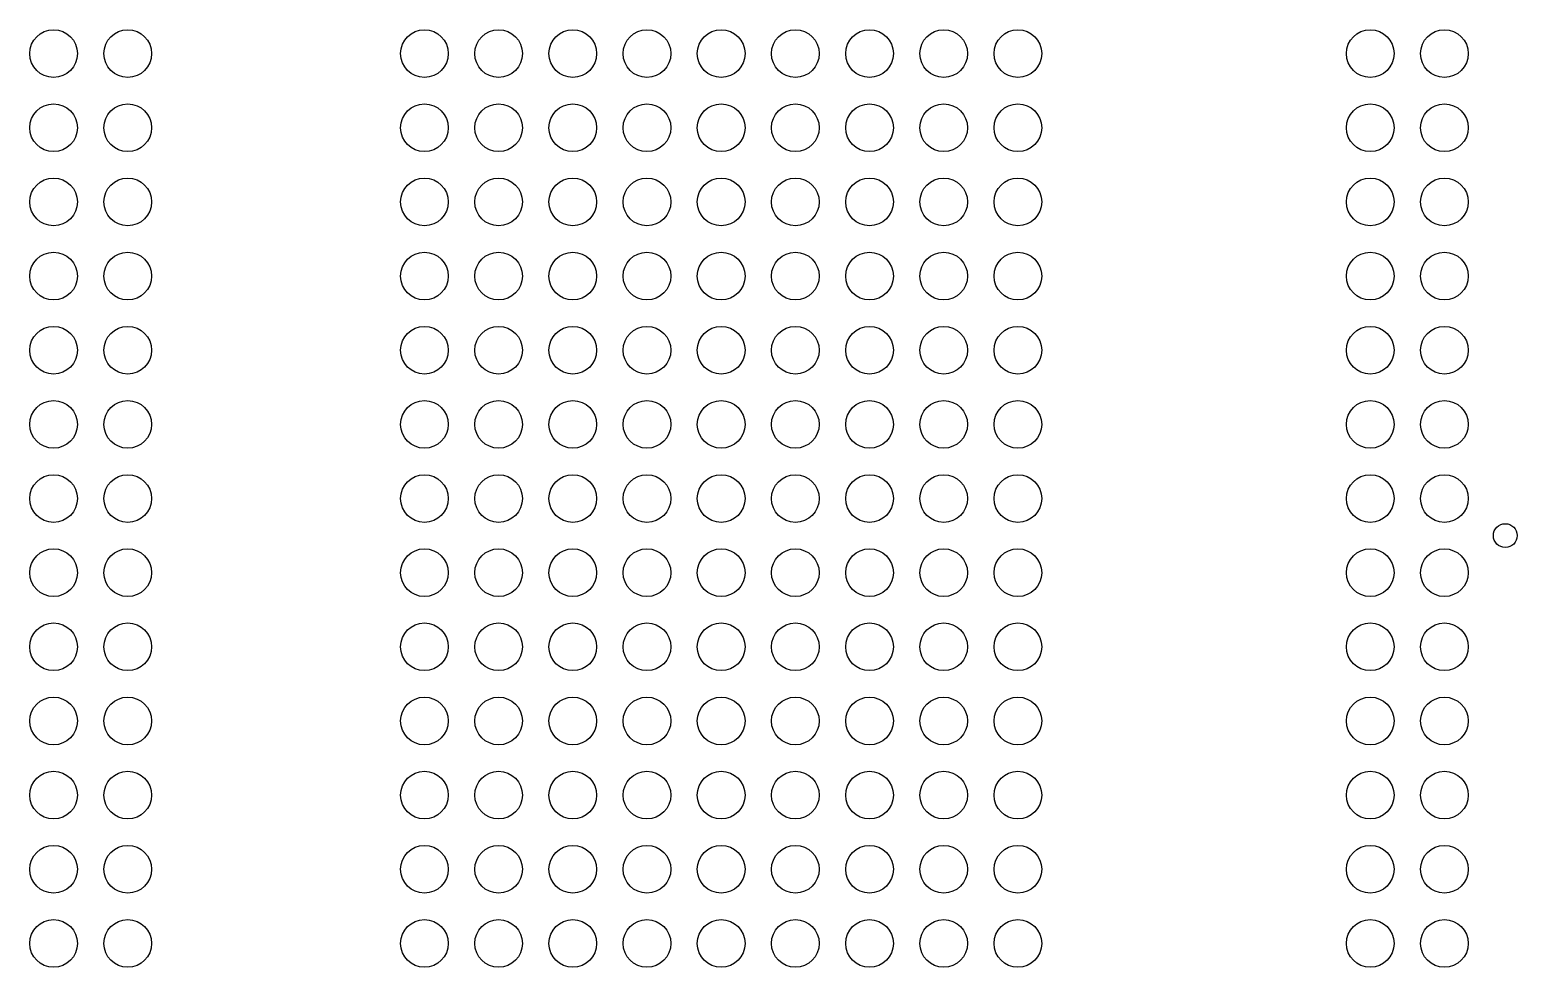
# Model space of a CAD drawing. Header units: millimetres. Extents: x -334 to 5010, y 1650 to 4941.
# Drawn here: x 2800.3 to 3081.1, y 4387.1 to 4564.1 of the extents above; entities that cross this region are included whole.
import ezdxf

# ---------------------------------------------------------------- set-up
doc = ezdxf.new("R2010")
doc.units = ezdxf.units.MM
doc.header["$LTSCALE"] = 438.9
doc.layers.get('0').update_dxf_attribs({"linetype": 'CONTINUOUS'})
doc.layers.add('ASSI', color=7, linetype='CONTINUOUS')

msp = doc.modelspace()

# ---------------------------------------------------------------- linework, layer by layer
at = {"linetype": 'Continuous'}
for centre in [(2888.8, 4559.62), (2902.8, 4559.62), (2916.8, 4559.62), (2930.8, 4559.62), (2944.8, 4559.62), (2958.8, 4559.62), (2972.8, 4559.62), (3053.3, 4559.62), (3067.3, 4559.62), (2804.8, 4545.62), (2874.8, 4545.62), (2888.8, 4545.62), (2902.8, 4545.62), (2916.8, 4545.62), (2930.8, 4545.62), (2944.8, 4545.62), (2958.8, 4545.62), (2972.8, 4545.62), (2986.8, 4545.62), (3053.3, 4545.62), (3067.3, 4545.62), (2804.8, 4531.62), (2818.8, 4531.62), (2874.8, 4531.62), (2888.8, 4531.62), (2902.8, 4531.62), (2916.8, 4531.62), (2930.8, 4531.62), (2944.8, 4531.62), (2958.8, 4531.62), (2972.8, 4531.62), (2986.8, 4531.62), (3053.3, 4531.62), (3067.3, 4531.62), (2804.8, 4517.62), (2818.8, 4517.62), (2874.8, 4517.62), (2888.8, 4517.62), (2902.8, 4517.62), (2916.8, 4517.62), (2930.8, 4517.62), (2944.8, 4517.62), (2958.8, 4517.62), (2972.8, 4517.62), (2986.8, 4517.62), (3053.3, 4517.62), (3067.3, 4517.62), (2804.8, 4503.62), (2818.8, 4503.62), (2874.8, 4503.62), (2888.8, 4503.62), (2902.8, 4503.62), (2916.8, 4503.62), (2930.8, 4503.62), (2944.8, 4503.62), (2958.8, 4503.62), (2972.8, 4503.62), (2986.8, 4503.62), (3053.3, 4503.62), (3067.3, 4503.62), (2804.8, 4489.62), (2818.8, 4489.62), (2874.8, 4489.62), (2888.8, 4489.62), (2902.8, 4489.62), (2916.8, 4489.62), (2930.8, 4489.62), (2944.8, 4489.62), (2958.8, 4489.62), (2972.8, 4489.62), (2986.8, 4489.62), (3053.3, 4489.62), (3067.3, 4489.62), (2804.8, 4475.62), (2818.8, 4475.62), (2874.8, 4475.62), (2888.8, 4475.62), (2902.8, 4475.62), (2916.8, 4475.62), (2930.8, 4475.62), (2944.8, 4475.62), (2958.8, 4475.62), (2972.8, 4475.62), (2986.8, 4475.62), (3053.3, 4475.62), (3067.3, 4475.62), (2804.8, 4461.62), (2818.8, 4461.62), (2874.8, 4461.62), (2888.8, 4461.62), (2902.8, 4461.62), (2916.8, 4461.62), (2930.8, 4461.62), (2944.8, 4461.62), (2958.8, 4461.62), (2972.8, 4461.62), (2986.8, 4461.62), (3053.3, 4461.62), (3067.3, 4461.62), (2804.8, 4447.62), (2818.8, 4447.62), (2874.8, 4447.62), (2888.8, 4447.62), (2902.8, 4447.62), (2916.8, 4447.62), (2930.8, 4447.62), (2944.8, 4447.62), (2958.8, 4447.62), (2972.8, 4447.62), (2986.8, 4447.62), (3053.3, 4447.62), (3067.3, 4447.62), (2804.8, 4433.62), (2818.8, 4433.62), (2874.8, 4433.62), (2888.8, 4433.62), (2902.8, 4433.62), (2916.8, 4433.62), (2930.8, 4433.62), (2944.8, 4433.62), (2958.8, 4433.62), (2972.8, 4433.62), (2986.8, 4433.62), (3053.3, 4433.62), (3067.3, 4433.62), (2804.8, 4419.62), (2818.8, 4419.62), (2874.8, 4419.62), (2888.8, 4419.62), (2902.8, 4419.62), (2916.8, 4419.62), (2930.8, 4419.62), (2944.8, 4419.62), (2958.8, 4419.62), (2972.8, 4419.62), (2986.8, 4419.62), (3053.3, 4419.62), (3067.3, 4419.62), (2804.8, 4405.62), (2818.8, 4405.62), (2874.8, 4405.62), (2888.8, 4405.62), (2902.8, 4405.62), (2916.8, 4405.62), (2930.8, 4405.62), (2944.8, 4405.62), (2958.8, 4405.62), (2972.8, 4405.62), (2986.8, 4405.62), (3053.3, 4405.62), (3067.3, 4405.62), (2804.8, 4391.62), (2818.8, 4391.62), (2888.8, 4391.62), (2902.8, 4391.62), (2916.8, 4391.62), (2930.8, 4391.62), (2944.8, 4391.62), (2958.8, 4391.62), (2972.8, 4391.62), (2986.8, 4391.62), (3053.3, 4391.62), (3067.3, 4391.62)]:
    msp.add_circle(centre, 4.5, dxfattribs=at)
at = {"layer": 'ASSI', "linetype": 'Continuous'}
for centre, radius in [((2804.8, 4559.62), 4.5), ((2818.8, 4559.62), 4.5), ((2874.8, 4559.62), 4.5), ((2986.8, 4559.62), 4.5), ((2818.8, 4545.62), 4.5), ((3078.8, 4468.62), 2.25), ((2874.8, 4391.62), 4.5)]:
    msp.add_circle(centre, radius, dxfattribs=at)

doc.saveas('drawing.dxf')
